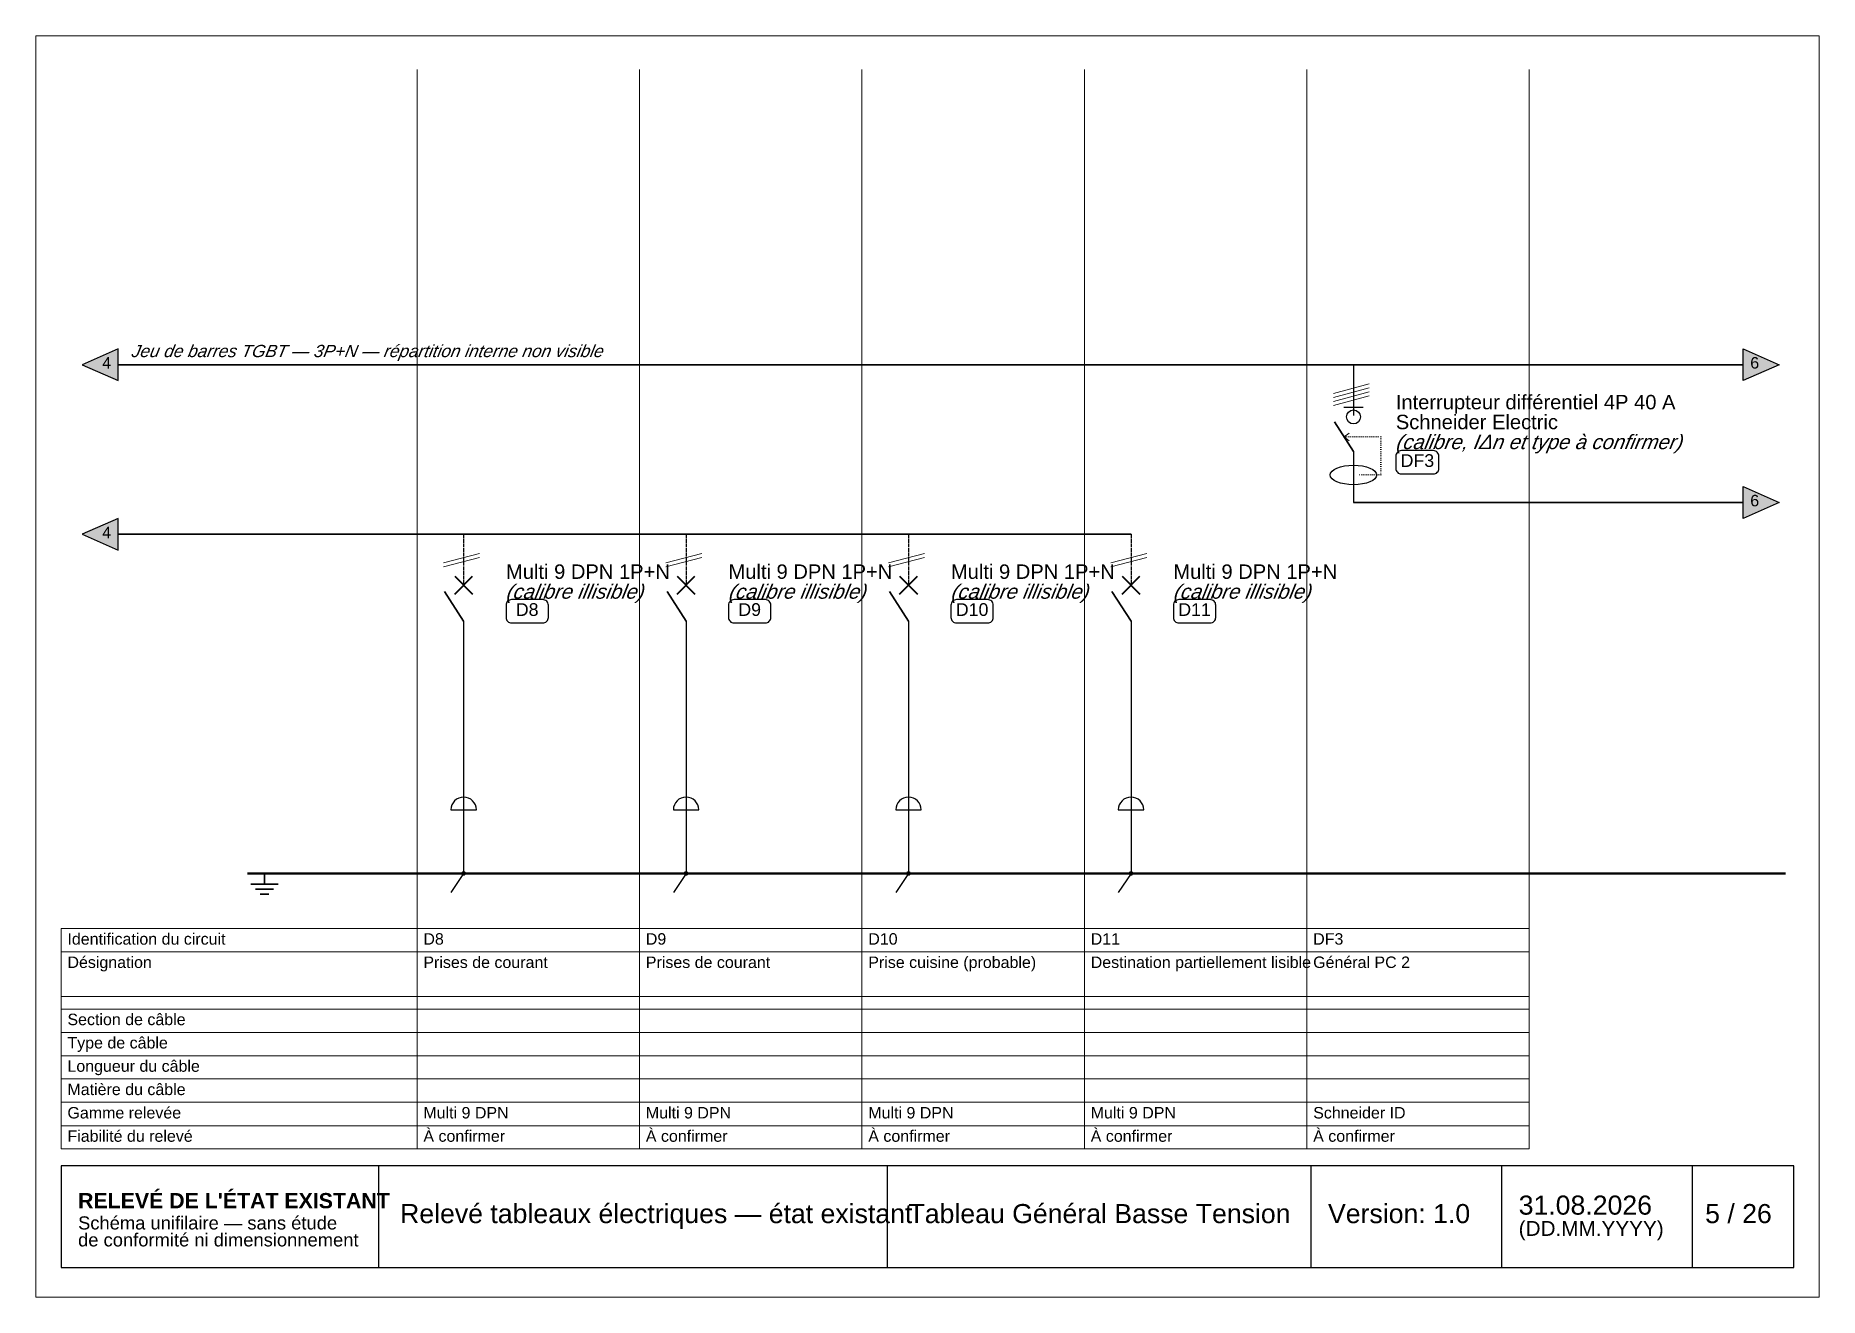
# Paper-space layout '05 - F05 TGBT (3-7)' of a CAD drawing. Header units: millimetres. Extents: x 0 to 297, y 0 to 210.
# The model-space entities are those that its viewports show. They can reach past a viewport. Long polylines and large blocks are cut down to what shows.
import ezdxf
from ezdxf.enums import TextEntityAlignment as Align

# ---------------------------------------------------------------- set-up
doc = ezdxf.new("R2010")
doc.units = ezdxf.units.MM
doc.header["$LTSCALE"] = 0.5
doc.linetypes.add('DASHED', pattern=[1.524, 1.27, -0.254])
doc.linetypes.add('DOT', pattern=[0.508, 0, -0.508])
for name, color, linetype, lineweight in [('RENVOIS_FOLIO', 5, 'CONTINUOUS', 25), ('SCHEMA', 7, 'CONTINUOUS', 35), ('SCHEMA_PROBABLE', 7, 'DASHED', 35), ('SYMBOLES', 7, 'CONTINUOUS', 25), ('TERRE', 3, 'CONTINUOUS', 50), ('TEXTE', 7, 'CONTINUOUS', 13), ('TEXTE_A_CONFIRMER', 1, 'CONTINUOUS', 13), ('TRAME', 253, 'CONTINUOUS', 9)]:
    doc.layers.add(name, color=color, linetype=linetype, lineweight=lineweight)
doc.styles.add('SCHEMA', font='arial.ttf')
doc.styles.add('SCHEMA_GRAS', font='arialbd.ttf')
doc.styles.add('SCHEMA_ITAL', font='ariali.ttf')

msp = doc.modelspace()

# ---------------------------------------------------------------- hatches: boundary and pattern name
at = {"layer": 'RENVOIS_FOLIO'}
for points in [[(13.76, -72.13), (7.76, -74.78), (13.76, -77.42)], [(284.3, -72.13), (290.3, -74.78), (284.3, -77.42)], [(284.3, -95.06), (290.3, -97.71), (284.3, -100.35)], [(13.76, -100.35), (7.76, -103), (13.76, -105.65)]]:
    msp.add_hatch(color=7, dxfattribs=at).paths.add_polyline_path(points)
at = {"layer": 'SCHEMA'}
h = msp.add_hatch(color=7, dxfattribs=at)
edge = h.paths.add_edge_path()
edge.add_arc((71.26, -159.44), 0.388, 0, 360)
h = msp.add_hatch(color=7, dxfattribs=at)
edge = h.paths.add_edge_path()
edge.add_arc((108.3, -159.44), 0.388, 0, 360)
h = msp.add_hatch(color=7, dxfattribs=at)
edge = h.paths.add_edge_path()
edge.add_arc((145.34, -159.44), 0.388, 0, 360)
h = msp.add_hatch(color=7, dxfattribs=at)
edge = h.paths.add_edge_path()
edge.add_arc((182.39, -159.44), 0.388, 0, 360)

# ---------------------------------------------------------------- linework, layer by layer
at = {"layer": 'RENVOIS_FOLIO'}
for points in [[(13.76, -72.13), (7.76, -74.78), (13.76, -77.42)], [(284.3, -72.13), (290.3, -74.78), (284.3, -77.42)], [(284.3, -95.06), (290.3, -97.71), (284.3, -100.35)], [(13.76, -100.35), (7.76, -103), (13.76, -105.65)]]:
    msp.add_lwpolyline(points, close=True, dxfattribs=at)
at = {"layer": 'SCHEMA', "lineweight": 35}
for p, q in [((13.76, -74.78), (284.3, -74.78)), ((216.25, -84.3), (219.43, -89.24)), ((219.43, -97.71), (284.3, -97.71)), ((13.76, -103), (182.39, -103)), ((68.09, -112.53), (71.26, -117.46)), ((105.13, -112.53), (108.3, -117.46)), ((142.17, -112.53), (145.34, -117.46)), ((179.21, -112.53), (182.39, -117.46)), ((38.1, -159.44), (38.1, -161.21)), ((35.81, -161.21), (40.39, -161.21)), ((36.62, -162.06), (39.58, -162.06)), ((37.39, -162.9), (38.81, -162.9))]:
    msp.add_line(p, q, dxfattribs=at)
at = {"layer": 'SCHEMA', "lineweight": 30}
for p, q in [((219.43, -74.78), (219.43, -83.24)), ((217.8, -81.83), (221.05, -81.83)), ((219.43, -89.24), (219.43, -97.71)), ((71.26, -117.46), (71.26, -159.44)), ((108.3, -117.46), (108.3, -159.44)), ((145.34, -117.46), (145.34, -159.44)), ((182.39, -117.46), (182.39, -159.44)), ((69.14, -148.86), (73.38, -148.86)), ((106.19, -148.86), (110.42, -148.86)), ((143.23, -148.86), (147.46, -148.86)), ((180.27, -148.86), (184.5, -148.86)), ((71.26, -159.44), (69.14, -162.62)), ((108.3, -159.44), (106.19, -162.62)), ((145.34, -159.44), (143.23, -162.62)), ((182.39, -159.44), (180.27, -162.62))]:
    msp.add_line(p, q, dxfattribs=at)
at = {"layer": 'SCHEMA', "lineweight": 40}
for p, q in [((69.78, -112.95), (72.74, -109.99)), ((69.78, -109.99), (72.74, -112.95)), ((106.82, -112.95), (109.78, -109.99)), ((106.82, -109.99), (109.78, -112.95)), ((143.86, -112.95), (146.83, -109.99)), ((143.86, -109.99), (146.83, -112.95)), ((180.9, -112.95), (183.87, -109.99)), ((180.9, -109.99), (183.87, -112.95))]:
    msp.add_line(p, q, dxfattribs=at)
at = {"layer": 'SCHEMA', "lineweight": 30}
msp.add_circle((219.43, -83.46), 1.16, dxfattribs=at)
for centre in [(71.26, -148.86), (108.3, -148.86), (145.34, -148.86), (182.39, -148.86)]:
    msp.add_arc(centre, 2.12, 0, 180, dxfattribs=at)
msp.add_ellipse((219.43, -93.12), major_axis=(3.88, 0), ratio=0.418182, dxfattribs=at)
at = {"layer": 'SCHEMA_PROBABLE', "lineweight": 30}
for p, q in [((71.26, -103), (71.26, -111.47)), ((108.3, -103), (108.3, -111.47)), ((145.34, -103), (145.34, -111.47)), ((182.39, -103), (182.39, -111.47))]:
    msp.add_line(p, q, dxfattribs=at)
at = {"layer": 'SYMBOLES', "lineweight": 20}
for p, q in [((216.08, -79.54), (222.07, -77.95)), ((216.08, -80.21), (222.07, -78.62)), ((216.08, -80.88), (222.07, -79.29)), ((216.08, -81.55), (222.07, -79.96)), ((217.88, -86.77), (218.72, -86.14)), ((217.88, -86.77), (218.72, -87.41)), ((67.91, -107.76), (73.91, -106.18)), ((67.91, -108.43), (73.91, -106.85)), ((104.95, -107.76), (110.95, -106.18)), ((104.95, -108.43), (110.95, -106.85)), ((141.99, -107.76), (147.99, -106.18)), ((141.99, -108.43), (147.99, -106.85)), ((179.03, -107.76), (185.03, -106.18)), ((179.03, -108.43), (185.03, -106.85))]:
    msp.add_line(p, q, dxfattribs=at)
at = {"layer": 'SYMBOLES', "linetype": 'DOT', "lineweight": 20}
for p, q in [((217.88, -86.77), (224.01, -86.77)), ((224.01, -86.77), (224.01, -93.12)), ((224.01, -93.12), (220.13, -93.12))]:
    msp.add_line(p, q, dxfattribs=at)
at = {"layer": 'SYMBOLES', "lineweight": 15}
for p, q in [((4.23, -168.62), (248.71, -168.62)), ((4.23, -205.31), (4.23, -168.62)), ((63.5, -205.31), (63.5, -168.62)), ((100.54, -205.31), (100.54, -168.62)), ((137.58, -205.31), (137.58, -168.62)), ((174.62, -205.31), (174.62, -168.62)), ((211.67, -205.31), (211.67, -168.62)), ((248.71, -205.31), (248.71, -168.62)), ((4.23, -172.5), (248.71, -172.5)), ((4.23, -179.91), (248.71, -179.91)), ((4.23, -182.02), (248.71, -182.02)), ((4.23, -185.9), (248.71, -185.9)), ((4.23, -189.78), (248.71, -189.78)), ((4.23, -193.66), (248.71, -193.66)), ((4.23, -197.54), (248.71, -197.54)), ((4.23, -201.43), (248.71, -201.43)), ((4.23, -205.31), (248.71, -205.31))]:
    msp.add_line(p, q, dxfattribs=at)
at = {"layer": 'SYMBOLES', "lineweight": 25}
for p, q in [((57.15, -225.06), (57.15, -208.13)), ((141.82, -225.06), (141.82, -208.13)), ((212.37, -225.06), (212.37, -208.13)), ((244.12, -225.06), (244.12, -208.13)), ((275.87, -225.06), (275.87, -208.13))]:
    msp.add_line(p, q, dxfattribs=at)
for points in [[(227.4, -92.95), (232.74, -92.95, 0.414214), (233.66, -92.03), (233.66, -89.98, 0.414214), (232.74, -89.07), (227.4, -89.07, 0.414214), (226.48, -89.98), (226.48, -92.03, 0.414214)], [(79.23, -117.75), (84.45, -117.75, 0.414214), (85.37, -116.83), (85.37, -114.78, 0.414214), (84.45, -113.87), (79.23, -113.87, 0.414214), (78.32, -114.78), (78.32, -116.83, 0.414214)], [(116.28, -117.75), (121.5, -117.75, 0.414214), (122.41, -116.83), (122.41, -114.78, 0.414214), (121.5, -113.87), (116.28, -113.87, 0.414214), (115.36, -114.78), (115.36, -116.83, 0.414214)], [(153.32, -117.75), (158.54, -117.75, 0.414214), (159.46, -116.83), (159.46, -114.78, 0.414214), (158.54, -113.87), (153.32, -113.87, 0.414214), (152.4, -114.78), (152.4, -116.83, 0.414214)], [(190.36, -117.75), (195.58, -117.75, 0.414214), (196.5, -116.83), (196.5, -114.78, 0.414214), (195.58, -113.87), (190.36, -113.87, 0.414214), (189.44, -114.78), (189.44, -116.83, 0.414214)]]:
    msp.add_lwpolyline(points, format="xyb", close=True, dxfattribs=at)
msp.add_lwpolyline([(4.23, -225.06), (292.77, -225.06), (292.77, -208.13), (4.23, -208.13)], close=True, dxfattribs=at)
at = {"layer": 'TERRE', "color": 3}
msp.add_line((35.28, -159.44), (291.36, -159.44), dxfattribs=at)
at = {"layer": 'TERRE', "color": 2, "linetype": 'DASHED'}
msp.add_line((36.69, -159.44), (291.36, -159.44), dxfattribs=at)
at = {"layer": 'TRAME'}
for p, q in [((63.5, -205.31), (63.5, -25.64)), ((100.54, -205.31), (100.54, -25.64)), ((137.58, -205.31), (137.58, -25.64)), ((174.62, -205.31), (174.62, -25.64)), ((211.67, -205.31), (211.67, -25.64)), ((248.71, -205.31), (248.71, -25.64))]:
    msp.add_line(p, q, dxfattribs=at)

# ---------------------------------------------------------------- texts
at = {"layer": 'TEXTE', "style": 'SCHEMA'}
for s, height, p in [('4', 1.91, (11.82, -75.41)), ('6', 1.91, (286.24, -75.41)), ('DF3', 2.117, (230.07, -91.78)), ('6', 1.91, (286.24, -98.34)), ('4', 1.91, (11.82, -103.64)), ('D8', 2.117, (81.84, -116.58)), ('D9', 2.117, (118.89, -116.58)), ('D10', 2.117, (155.93, -116.58)), ('D11', 2.117, (192.97, -116.58))]:
    msp.add_text(s, height=height, dxfattribs=at).set_placement(p, align=Align.CENTER)
at = {"layer": 'TEXTE', "style": 'SCHEMA_ITAL', "oblique": 12}
msp.add_text('Jeu de barres TGBT — 3P+N — répartition interne non visible', height=2.0461, dxfattribs=at).set_placement((15.87, -73.51))
at = {"layer": 'TEXTE'}
for s, height, style, p in [('Interrupteur différentiel 4P 40 A', 2.3989, 'SCHEMA', (226.48, -82.19)), ('Schneider Electric', 2.3989, 'SCHEMA', (226.48, -85.5)), ('Multi 9 DPN 1P+N', 2.3989, 'SCHEMA', (78.32, -110.41)), ('Multi 9 DPN 1P+N', 2.3989, 'SCHEMA', (115.36, -110.41)), ('Multi 9 DPN 1P+N', 2.3989, 'SCHEMA', (152.4, -110.41)), ('Multi 9 DPN 1P+N', 2.3989, 'SCHEMA', (189.44, -110.41)), ('Identification du circuit', 1.905, 'SCHEMA', (5.29, -171.3)), ('D8', 1.905, 'SCHEMA', (64.56, -171.3)), ('D9', 1.905, 'SCHEMA', (101.6, -171.3)), ('D10', 1.905, 'SCHEMA', (138.64, -171.3)), ('D11', 1.905, 'SCHEMA', (175.68, -171.3)), ('DF3', 1.905, 'SCHEMA', (212.72, -171.3)), ('Désignation', 1.905, 'SCHEMA', (5.29, -175.18)), ('Prises de courant', 1.905, 'SCHEMA', (64.56, -175.18)), ('Prises de courant', 1.905, 'SCHEMA', (101.6, -175.18)), ('Prise cuisine (probable)', 1.905, 'SCHEMA', (138.64, -175.18)), ('Destination partiellement lisible', 1.905, 'SCHEMA', (175.68, -175.18)), ('Général PC 2', 1.905, 'SCHEMA', (212.72, -175.18)), ('Section de câble', 1.905, 'SCHEMA', (5.29, -184.7)), ('Type de câble', 1.905, 'SCHEMA', (5.29, -188.58)), ('Longueur du câble', 1.905, 'SCHEMA', (5.29, -192.46)), ('Matière du câble', 1.905, 'SCHEMA', (5.29, -196.34)), ('Gamme relevée', 1.905, 'SCHEMA', (5.29, -200.23)), ('Multi 9 DPN', 1.905, 'SCHEMA', (64.56, -200.23)), ('Multi 9 DPN', 1.905, 'SCHEMA', (101.6, -200.23)), ('Multi 9 DPN', 1.905, 'SCHEMA', (138.64, -200.23)), ('Multi 9 DPN', 1.905, 'SCHEMA', (175.68, -200.23)), ('Schneider ID', 1.905, 'SCHEMA', (212.72, -200.23)), ('Fiabilité du relevé', 1.905, 'SCHEMA', (5.29, -204.11)), ("RELEVÉ DE L'ÉTAT EXISTANT", 2.54, 'SCHEMA_GRAS', (7.06, -215.18)), ('31.08.2026', 3.175, 'SCHEMA', (246.94, -216.24)), ('Schéma unifilaire — sans étude', 2.1872, 'SCHEMA', (7.06, -218.71)), ('Relevé tableaux électriques — état existant', 3.175, 'SCHEMA', (60.68, -217.65)), ('Tableau Général Basse Tension', 3.175, 'SCHEMA', (145.34, -217.65)), ('Version: 1.0', 3.175, 'SCHEMA', (215.19, -217.65)), ('5 / 26', 3.175, 'SCHEMA', (277.99, -217.65)), ('de conformité ni dimensionnement', 2.1872, 'SCHEMA', (7.06, -221.53)), ('(DD.MM.YYYY)', 2.4694, 'SCHEMA', (246.94, -219.77))]:
    msp.add_text(s, height=height, dxfattribs=dict(at, style=style)).set_placement(p)
at = {"layer": 'TEXTE_A_CONFIRMER', "style": 'SCHEMA_ITAL', "oblique": 12}
for s, p in [('(calibre, IΔn et type à confirmer)', (226.48, -88.82)), ('(calibre illisible)', (78.32, -113.72)), ('(calibre illisible)', (115.36, -113.72)), ('(calibre illisible)', (152.4, -113.72)), ('(calibre illisible)', (189.44, -113.72))]:
    msp.add_text(s, height=2.3989, dxfattribs=at).set_placement(p)
at = {"layer": 'TEXTE_A_CONFIRMER', "style": 'SCHEMA'}
for p in [(64.56, -204.11), (101.6, -204.11), (138.64, -204.11), (175.68, -204.11), (212.72, -204.11)]:
    msp.add_text('À confirmer', height=1.905, dxfattribs=at).set_placement(p)

psp = doc.layouts.new('05 - F05 TGBT (3-7)')

# ---------------------------------------------------------------- viewports
at = {"layer": 'VIEWPORTS'}
psp.add_viewport(center=(148.5, 105), size=(297, 210), view_center_point=(148.5, -125), view_height=210, dxfattribs=at)

doc.saveas('drawing.dxf')
